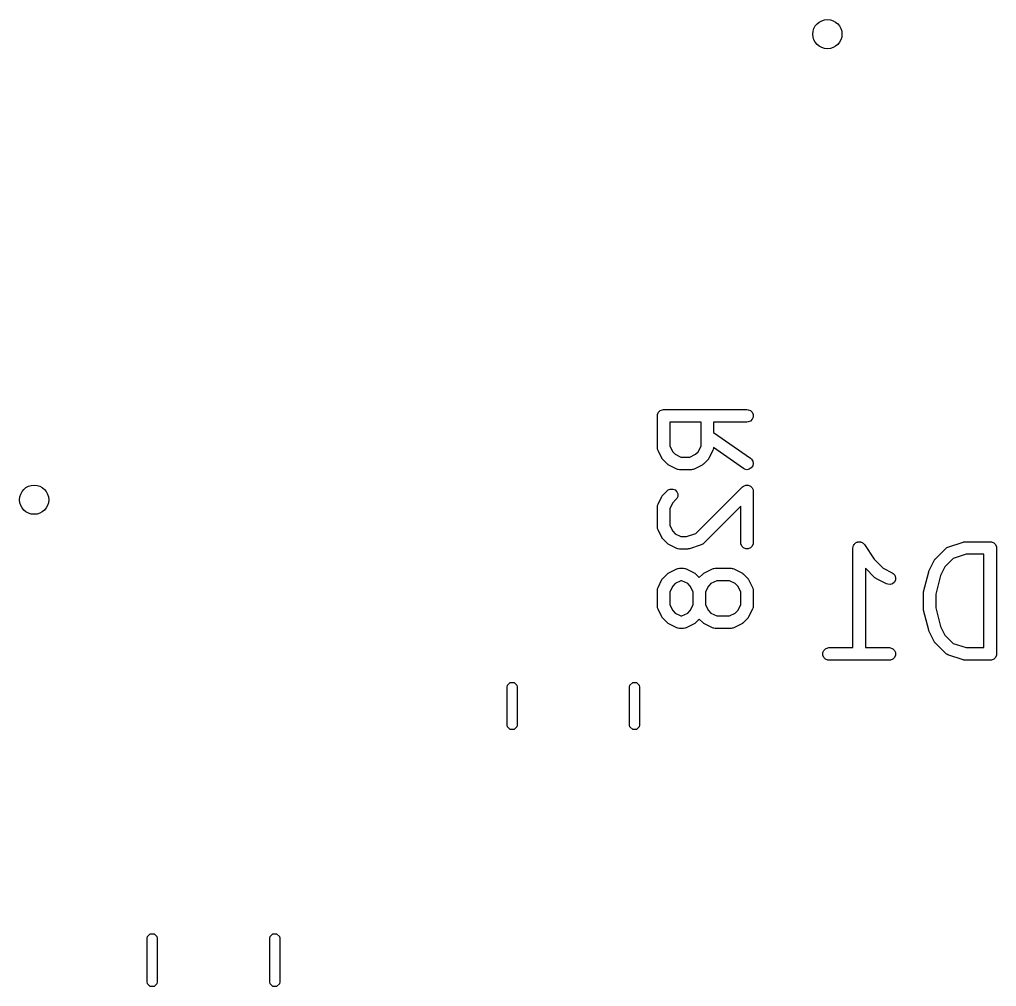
# Model space of a CAD drawing. Header units: inches. Extents: x -2.1 to 1.78, y 0.53 to 2.74.
# Drawn here: x 1.2284 to 1.6899, y 2.175 to 2.6319 of the extents above; entities that cross this region are included whole.
import ezdxf

# ---------------------------------------------------------------- set-up
doc = ezdxf.new("R2010")
doc.units = ezdxf.units.IN
doc.header["$MEASUREMENT"] = 0
doc.layers.add('BLACK', color=250, linetype='CONTINUOUS')

msp = doc.modelspace()

# ---------------------------------------------------------------- linework, layer by layer
at = {"layer": 'BLACK', "linetype": 'CONTINUOUS'}
for p, q in [((1.52973, 2.44523), (1.53018, 2.4463)), ((1.53018, 2.4463), (1.53099, 2.44711)), ((1.53099, 2.44711), (1.53205, 2.44755)), ((1.53205, 2.44755), (1.53263, 2.44761)), ((1.53263, 2.44761), (1.572, 2.44761)), ((1.572, 2.44761), (1.57258, 2.44755)), ((1.57258, 2.44755), (1.57364, 2.44711)), ((1.57364, 2.44711), (1.57446, 2.4463)), ((1.57446, 2.4463), (1.5749, 2.44523)), ((1.52968, 2.44466), (1.52973, 2.44523)), ((1.52968, 2.42966), (1.52968, 2.44466)), ((1.5503, 2.4417), (1.53558, 2.4417)), ((1.53558, 2.4417), (1.53558, 2.43036)), ((1.5503, 2.43036), (1.5503, 2.4417)), ((1.572, 2.4417), (1.55621, 2.4417)), ((1.55621, 2.4417), (1.55621, 2.43682)), ((1.57258, 2.44176), (1.572, 2.4417)), ((1.57364, 2.4422), (1.57258, 2.44176)), ((1.57446, 2.44302), (1.57364, 2.4422)), ((1.5749, 2.44408), (1.57446, 2.44302)), ((1.5749, 2.44523), (1.5749, 2.44408)), ((1.55621, 2.43682), (1.57369, 2.42458)), ((1.52973, 2.42908), (1.52968, 2.42966)), ((1.52978, 2.42898), (1.52973, 2.42908)), ((1.52978, 2.42888), (1.52978, 2.42898)), ((1.52999, 2.42834), (1.52978, 2.42888)), ((1.53186, 2.42459), (1.52999, 2.42834)), ((1.53558, 2.43036), (1.53693, 2.42766)), ((1.53693, 2.42766), (1.53813, 2.42646)), ((1.54775, 2.42646), (1.54895, 2.42766)), ((1.54895, 2.42766), (1.5503, 2.43036)), ((1.55589, 2.42834), (1.55402, 2.42459)), ((1.5561, 2.42888), (1.55589, 2.42834)), ((1.55611, 2.42898), (1.5561, 2.42888)), ((1.55615, 2.42908), (1.55611, 2.42898)), ((1.5562, 2.42961), (1.55615, 2.42908)), ((1.57031, 2.41974), (1.5562, 2.42961)), ((1.53202, 2.42434), (1.53186, 2.42459)), ((1.53205, 2.42427), (1.53202, 2.42434)), ((1.53212, 2.42419), (1.53205, 2.42427)), ((1.53217, 2.4241), (1.53212, 2.42419)), ((1.53223, 2.42405), (1.53217, 2.4241)), ((1.53242, 2.42382), (1.53223, 2.42405)), ((1.53429, 2.42195), (1.53242, 2.42382)), ((1.53813, 2.42646), (1.54083, 2.42511)), ((1.54083, 2.42511), (1.54506, 2.42511)), ((1.54506, 2.42511), (1.54775, 2.42646)), ((1.55347, 2.42382), (1.55159, 2.42195)), ((1.55365, 2.42405), (1.55347, 2.42382)), ((1.55371, 2.4241), (1.55365, 2.42405)), ((1.55377, 2.42419), (1.55371, 2.4241)), ((1.55383, 2.42427), (1.55377, 2.42419)), ((1.55386, 2.42434), (1.55383, 2.42427)), ((1.55402, 2.42459), (1.55386, 2.42434)), ((1.57369, 2.42458), (1.57413, 2.4242)), ((1.57413, 2.4242), (1.57475, 2.42323)), ((1.57475, 2.42323), (1.57495, 2.4221)), ((1.53452, 2.42176), (1.53429, 2.42195)), ((1.53457, 2.4217), (1.53452, 2.42176)), ((1.53466, 2.42165), (1.53457, 2.4217)), ((1.53474, 2.42158), (1.53466, 2.42165)), ((1.53481, 2.42155), (1.53474, 2.42158)), ((1.53506, 2.42139), (1.53481, 2.42155)), ((1.53881, 2.41952), (1.53506, 2.42139)), ((1.53935, 2.41931), (1.53881, 2.41952)), ((1.53946, 2.4193), (1.53935, 2.41931)), ((1.53955, 2.41926), (1.53946, 2.4193)), ((1.54013, 2.41921), (1.53955, 2.41926)), ((1.54575, 2.41921), (1.54013, 2.41921)), ((1.54633, 2.41926), (1.54575, 2.41921)), ((1.54643, 2.4193), (1.54633, 2.41926)), ((1.54653, 2.41931), (1.54643, 2.4193)), ((1.54707, 2.41952), (1.54653, 2.41931)), ((1.55082, 2.42139), (1.54707, 2.41952)), ((1.55107, 2.42155), (1.55082, 2.42139)), ((1.55114, 2.42158), (1.55107, 2.42155)), ((1.55122, 2.42165), (1.55114, 2.42158)), ((1.55131, 2.4217), (1.55122, 2.42165)), ((1.55137, 2.42176), (1.55131, 2.4217)), ((1.55159, 2.42195), (1.55137, 2.42176)), ((1.57081, 2.41946), (1.57031, 2.41974)), ((1.57194, 2.41921), (1.57081, 2.41946)), ((1.57307, 2.41941), (1.57194, 2.41921)), ((1.57404, 2.42003), (1.57307, 2.41941)), ((1.5747, 2.42097), (1.57404, 2.42003)), ((1.57495, 2.4221), (1.5747, 2.42097)), ((1.53242, 2.40737), (1.53429, 2.40925)), ((1.53429, 2.40925), (1.53474, 2.40962)), ((1.53474, 2.40962), (1.5358, 2.41006)), ((1.5358, 2.41006), (1.53696, 2.41006)), ((1.53696, 2.41006), (1.53802, 2.40962)), ((1.53802, 2.40962), (1.53884, 2.4088)), ((1.54791, 2.38912), (1.56991, 2.41112)), ((1.56991, 2.41112), (1.57036, 2.41149)), ((1.57036, 2.41149), (1.57111, 2.4118)), ((1.57111, 2.4118), (1.57142, 2.41193)), ((1.57142, 2.41193), (1.57258, 2.41193)), ((1.57258, 2.41193), (1.57364, 2.41149)), ((1.57364, 2.41149), (1.57446, 2.41068)), ((1.57446, 2.41068), (1.57471, 2.41006)), ((1.57471, 2.41006), (1.5749, 2.40961)), ((1.5749, 2.40961), (1.57495, 2.40904)), ((1.57495, 2.40904), (1.57495, 2.38466)), ((1.52999, 2.40286), (1.53186, 2.40661)), ((1.53186, 2.40661), (1.53202, 2.40686)), ((1.53202, 2.40686), (1.53205, 2.40693)), ((1.53205, 2.40693), (1.53212, 2.40701)), ((1.53212, 2.40701), (1.53217, 2.4071)), ((1.53217, 2.4071), (1.53223, 2.40715)), ((1.53223, 2.40715), (1.53242, 2.40737)), ((1.53847, 2.40507), (1.53693, 2.40354)), ((1.53884, 2.40552), (1.53847, 2.40507)), ((1.53884, 2.4088), (1.53928, 2.40774)), ((1.53928, 2.40659), (1.53884, 2.40552)), ((1.53928, 2.40774), (1.53928, 2.40659)), ((1.52968, 2.40154), (1.52973, 2.40211)), ((1.52968, 2.39216), (1.52968, 2.40154)), ((1.52973, 2.40211), (1.52978, 2.40221)), ((1.52978, 2.40232), (1.52999, 2.40286)), ((1.52978, 2.40221), (1.52978, 2.40232)), ((1.53693, 2.40354), (1.53558, 2.40084)), ((1.53558, 2.40084), (1.53558, 2.39286)), ((1.56905, 2.40191), (1.55159, 2.38445)), ((1.56905, 2.38466), (1.56905, 2.40191)), ((1.52973, 2.39159), (1.52968, 2.39216)), ((1.52978, 2.39149), (1.52973, 2.39159)), ((1.52978, 2.39138), (1.52978, 2.39149)), ((1.52999, 2.39084), (1.52978, 2.39138)), ((1.53186, 2.38709), (1.52999, 2.39084)), ((1.53558, 2.39286), (1.53693, 2.39016)), ((1.53202, 2.38685), (1.53186, 2.38709)), ((1.53205, 2.38677), (1.53202, 2.38685)), ((1.53212, 2.38669), (1.53205, 2.38677)), ((1.53217, 2.3866), (1.53212, 2.38669)), ((1.53223, 2.38655), (1.53217, 2.3866)), ((1.53242, 2.38633), (1.53223, 2.38655)), ((1.53429, 2.38445), (1.53242, 2.38633)), ((1.53693, 2.39016), (1.53813, 2.38897)), ((1.53813, 2.38897), (1.54083, 2.38762)), ((1.54083, 2.38762), (1.5434, 2.38762)), ((1.5434, 2.38762), (1.54791, 2.38912)), ((1.53452, 2.38427), (1.53429, 2.38445)), ((1.53457, 2.38421), (1.53452, 2.38427)), ((1.53466, 2.38415), (1.53457, 2.38421)), ((1.53474, 2.38408), (1.53466, 2.38415)), ((1.53481, 2.38405), (1.53474, 2.38408)), ((1.53506, 2.3839), (1.53481, 2.38405)), ((1.53881, 2.38202), (1.53506, 2.3839)), ((1.53935, 2.38182), (1.53881, 2.38202)), ((1.53946, 2.38181), (1.53935, 2.38182)), ((1.53955, 2.38177), (1.53946, 2.38181)), ((1.54013, 2.38171), (1.53955, 2.38177)), ((1.54388, 2.38171), (1.54013, 2.38171)), ((1.54417, 2.38174), (1.54388, 2.38171)), ((1.54425, 2.38173), (1.54417, 2.38174)), ((1.54435, 2.38176), (1.54425, 2.38173)), ((1.54446, 2.38177), (1.54435, 2.38176)), ((1.54453, 2.3818), (1.54446, 2.38177)), ((1.54481, 2.38186), (1.54453, 2.3818)), ((1.55044, 2.38374), (1.54481, 2.38186)), ((1.55097, 2.38397), (1.55044, 2.38374)), ((1.55105, 2.38404), (1.55097, 2.38397)), ((1.55114, 2.38408), (1.55105, 2.38404)), ((1.55159, 2.38445), (1.55114, 2.38408)), ((1.5691, 2.38409), (1.56905, 2.38466)), ((1.56955, 2.38302), (1.5691, 2.38409)), ((1.57036, 2.38221), (1.56955, 2.38302)), ((1.57142, 2.38177), (1.57036, 2.38221)), ((1.57258, 2.38177), (1.57142, 2.38177)), ((1.57364, 2.38221), (1.57258, 2.38177)), ((1.57446, 2.38302), (1.57364, 2.38221)), ((1.5749, 2.38409), (1.57446, 2.38302)), ((1.57495, 2.38466), (1.5749, 2.38409)), ((1.62205, 2.38218), (1.6221, 2.38275)), ((1.62205, 2.33513), (1.62205, 2.38218)), ((1.62205, 2.38218), (1.62205, 2.38218)), ((1.62205, 2.38218), (1.62205, 2.38218)), ((1.62205, 2.38218), (1.62205, 2.38218)), ((1.6221, 2.38275), (1.62222, 2.38302)), ((1.62222, 2.38302), (1.62227, 2.38331)), ((1.62227, 2.38331), (1.62243, 2.38355)), ((1.62243, 2.38355), (1.62254, 2.38382)), ((1.62254, 2.38382), (1.62275, 2.38402)), ((1.62275, 2.38402), (1.62291, 2.38427)), ((1.62291, 2.38427), (1.62315, 2.38443)), ((1.62315, 2.38443), (1.62336, 2.38463)), ((1.62336, 2.38463), (1.62363, 2.38474)), ((1.62363, 2.38474), (1.62387, 2.38491)), ((1.62387, 2.38491), (1.62416, 2.38496)), ((1.62416, 2.38496), (1.62442, 2.38507)), ((1.62442, 2.38507), (1.62472, 2.38507)), ((1.62472, 2.38507), (1.625, 2.38513)), ((1.625, 2.38513), (1.62529, 2.38507)), ((1.62529, 2.38507), (1.62558, 2.38507)), ((1.62558, 2.38507), (1.62585, 2.38496)), ((1.62585, 2.38496), (1.62613, 2.3849)), ((1.62613, 2.3849), (1.62637, 2.38474)), ((1.62637, 2.38474), (1.62664, 2.38463)), ((1.62664, 2.38463), (1.62685, 2.38442)), ((1.62685, 2.38442), (1.62709, 2.38426)), ((1.62709, 2.38426), (1.62745, 2.38382)), ((1.62745, 2.38382), (1.62746, 2.38382)), ((1.62746, 2.38382), (1.62746, 2.38382)), ((1.62746, 2.38382), (1.62746, 2.38381)), ((1.62746, 2.38381), (1.63206, 2.37691)), ((1.66101, 2.37712), (1.66577, 2.38188)), ((1.66577, 2.38188), (1.66622, 2.38225)), ((1.66622, 2.38225), (1.66631, 2.38229)), ((1.66631, 2.38229), (1.66639, 2.38236)), ((1.66639, 2.38236), (1.66692, 2.3826)), ((1.66692, 2.3826), (1.67407, 2.38498)), ((1.67407, 2.38498), (1.67435, 2.38504)), ((1.67435, 2.38504), (1.67442, 2.38507)), ((1.67442, 2.38507), (1.67453, 2.38508)), ((1.67453, 2.38508), (1.67463, 2.38511)), ((1.67463, 2.38511), (1.67471, 2.3851)), ((1.67471, 2.3851), (1.675, 2.38513)), ((1.675, 2.38513), (1.6869, 2.38513)), ((1.6869, 2.38513), (1.68748, 2.38507)), ((1.68748, 2.38507), (1.68855, 2.38463)), ((1.68855, 2.38463), (1.68936, 2.38382)), ((1.68936, 2.38382), (1.6898, 2.38275)), ((1.6898, 2.38275), (1.68986, 2.38218)), ((1.68986, 2.38218), (1.68986, 2.33218)), ((1.63206, 2.37691), (1.63627, 2.3727)), ((1.66045, 2.37635), (1.66061, 2.3766)), ((1.66061, 2.3766), (1.66064, 2.37667)), ((1.66064, 2.37667), (1.66071, 2.37675)), ((1.66071, 2.37675), (1.66076, 2.37684)), ((1.66076, 2.37684), (1.66082, 2.37689)), ((1.66082, 2.37689), (1.66101, 2.37712)), ((1.66945, 2.37721), (1.66552, 2.37328)), ((1.67548, 2.37922), (1.66945, 2.37721)), ((1.68395, 2.37922), (1.67548, 2.37922)), ((1.68395, 2.33513), (1.68395, 2.37922)), ((1.53506, 2.37043), (1.53881, 2.37231)), ((1.53881, 2.37231), (1.53935, 2.37251)), ((1.53935, 2.37251), (1.53946, 2.37252)), ((1.53946, 2.37252), (1.53955, 2.37256)), ((1.53955, 2.37256), (1.54013, 2.37262)), ((1.54013, 2.37262), (1.542, 2.37262)), ((1.542, 2.37262), (1.54258, 2.37256)), ((1.54258, 2.37256), (1.54268, 2.37252)), ((1.54268, 2.37252), (1.54278, 2.37251)), ((1.54278, 2.37251), (1.54333, 2.37231)), ((1.54333, 2.37231), (1.54707, 2.37043)), ((1.55193, 2.37043), (1.55568, 2.37231)), ((1.55568, 2.37231), (1.55622, 2.37251)), ((1.55622, 2.37251), (1.55633, 2.37252)), ((1.55633, 2.37252), (1.55643, 2.37256)), ((1.55643, 2.37256), (1.557, 2.37262)), ((1.557, 2.37262), (1.5645, 2.37262)), ((1.5645, 2.37262), (1.56508, 2.37256)), ((1.56508, 2.37256), (1.56518, 2.37252)), ((1.56518, 2.37252), (1.56528, 2.37251)), ((1.56528, 2.37251), (1.56582, 2.37231)), ((1.56582, 2.37231), (1.56957, 2.37043)), ((1.63244, 2.36818), (1.62795, 2.37267)), ((1.62795, 2.37267), (1.62795, 2.33513)), ((1.63627, 2.3727), (1.64061, 2.37053)), ((1.65807, 2.37159), (1.66045, 2.37635)), ((1.66552, 2.37328), (1.6635, 2.36924)), ((1.53186, 2.36724), (1.53202, 2.36749)), ((1.53202, 2.36749), (1.53205, 2.36756)), ((1.53205, 2.36756), (1.53212, 2.36764)), ((1.53212, 2.36764), (1.53217, 2.36773)), ((1.53217, 2.36773), (1.53223, 2.36778)), ((1.53223, 2.36778), (1.53242, 2.368)), ((1.53242, 2.368), (1.53429, 2.36988)), ((1.53429, 2.36988), (1.53452, 2.37007)), ((1.53452, 2.37007), (1.53457, 2.37012)), ((1.53457, 2.37012), (1.53466, 2.37018)), ((1.53466, 2.37018), (1.53474, 2.37025)), ((1.53474, 2.37025), (1.53481, 2.37028)), ((1.53481, 2.37028), (1.53506, 2.37043)), ((1.54707, 2.37043), (1.54732, 2.37028)), ((1.54732, 2.37028), (1.54739, 2.37025)), ((1.54739, 2.37025), (1.54748, 2.37018)), ((1.54748, 2.37018), (1.54756, 2.37012)), ((1.54756, 2.37012), (1.54762, 2.37007)), ((1.54762, 2.37007), (1.54784, 2.36988)), ((1.54784, 2.36988), (1.5495, 2.36822)), ((1.5495, 2.36822), (1.55117, 2.36988)), ((1.55117, 2.36988), (1.55139, 2.37007)), ((1.55139, 2.37007), (1.55144, 2.37012)), ((1.55144, 2.37012), (1.55153, 2.37018)), ((1.55153, 2.37018), (1.55161, 2.37025)), ((1.55161, 2.37025), (1.55168, 2.37028)), ((1.55168, 2.37028), (1.55193, 2.37043)), ((1.56957, 2.37043), (1.56982, 2.37028)), ((1.56982, 2.37028), (1.56989, 2.37025)), ((1.56989, 2.37025), (1.56997, 2.37018)), ((1.56997, 2.37018), (1.57006, 2.37012)), ((1.57006, 2.37012), (1.57011, 2.37007)), ((1.57011, 2.37007), (1.57034, 2.36988)), ((1.57034, 2.36988), (1.57221, 2.368)), ((1.57221, 2.368), (1.5724, 2.36778)), ((1.5724, 2.36778), (1.57246, 2.36773)), ((1.57246, 2.36773), (1.57251, 2.36764)), ((1.57251, 2.36764), (1.57258, 2.36756)), ((1.57258, 2.36756), (1.57261, 2.36749)), ((1.57261, 2.36749), (1.57277, 2.36724)), ((1.63266, 2.368), (1.63244, 2.36818)), ((1.63271, 2.36794), (1.63266, 2.368)), ((1.6328, 2.36788), (1.63271, 2.36794)), ((1.63288, 2.36782), (1.6328, 2.36788)), ((1.63296, 2.36779), (1.63288, 2.36782)), ((1.6332, 2.36763), (1.63296, 2.36779)), ((1.63797, 2.36525), (1.6332, 2.36763)), ((1.64061, 2.37053), (1.6411, 2.37022)), ((1.6411, 2.37022), (1.64185, 2.36935)), ((1.64185, 2.36935), (1.64222, 2.36826)), ((1.64222, 2.36826), (1.64213, 2.36711)), ((1.65547, 2.36146), (1.65785, 2.37099)), ((1.65785, 2.37099), (1.65786, 2.37103)), ((1.65786, 2.37103), (1.65787, 2.37105)), ((1.65787, 2.37105), (1.65796, 2.37129)), ((1.65796, 2.37129), (1.65804, 2.37153)), ((1.65804, 2.37153), (1.65806, 2.37155)), ((1.65806, 2.37155), (1.65807, 2.37159)), ((1.6635, 2.36924), (1.66129, 2.36038)), ((1.52968, 2.36217), (1.52973, 2.36274)), ((1.52973, 2.36274), (1.52978, 2.36284)), ((1.52978, 2.36295), (1.52999, 2.36349)), ((1.52978, 2.36284), (1.52978, 2.36295)), ((1.52999, 2.36349), (1.53186, 2.36724)), ((1.53693, 2.36417), (1.53558, 2.36147)), ((1.53813, 2.36536), (1.53693, 2.36417)), ((1.54083, 2.36671), (1.53813, 2.36536)), ((1.54131, 2.36671), (1.54083, 2.36671)), ((1.544, 2.36536), (1.54131, 2.36671)), ((1.5452, 2.36417), (1.544, 2.36536)), ((1.54655, 2.36147), (1.5452, 2.36417)), ((1.55381, 2.36417), (1.55246, 2.36147)), ((1.555, 2.36536), (1.55381, 2.36417)), ((1.5577, 2.36671), (1.555, 2.36536)), ((1.5638, 2.36671), (1.5577, 2.36671)), ((1.5665, 2.36536), (1.5638, 2.36671)), ((1.5677, 2.36417), (1.5665, 2.36536)), ((1.56905, 2.36147), (1.5677, 2.36417)), ((1.57277, 2.36724), (1.57464, 2.36349)), ((1.57464, 2.36349), (1.57485, 2.36295)), ((1.57485, 2.36295), (1.57486, 2.36284)), ((1.57486, 2.36284), (1.5749, 2.36274)), ((1.5749, 2.36274), (1.57495, 2.36217)), ((1.63851, 2.36504), (1.63797, 2.36525)), ((1.63966, 2.36496), (1.63851, 2.36504)), ((1.64075, 2.36533), (1.63966, 2.36496)), ((1.64162, 2.36608), (1.64075, 2.36533)), ((1.64213, 2.36711), (1.64162, 2.36608)), ((1.52968, 2.35467), (1.52968, 2.36217)), ((1.53558, 2.36147), (1.53558, 2.35537)), ((1.54655, 2.35537), (1.54655, 2.36147)), ((1.55246, 2.36147), (1.55246, 2.35537)), ((1.56905, 2.35537), (1.56905, 2.36147)), ((1.57495, 2.36217), (1.57495, 2.35467)), ((1.65538, 2.36089), (1.65542, 2.36111)), ((1.65539, 2.36085), (1.65538, 2.36089)), ((1.65538, 2.36075), (1.65539, 2.36085)), ((1.65538, 2.3536), (1.65538, 2.36075)), ((1.65542, 2.36111), (1.65544, 2.36132)), ((1.65544, 2.36132), (1.65545, 2.36136)), ((1.65545, 2.36136), (1.65547, 2.36146)), ((1.66129, 2.36038), (1.66129, 2.35397)), ((1.52973, 2.35409), (1.52968, 2.35467)), ((1.52978, 2.35399), (1.52973, 2.35409)), ((1.52978, 2.35389), (1.52978, 2.35399)), ((1.52999, 2.35335), (1.52978, 2.35389)), ((1.53558, 2.35537), (1.53693, 2.35267)), ((1.5452, 2.35267), (1.54655, 2.35537)), ((1.55246, 2.35537), (1.55381, 2.35267)), ((1.5677, 2.35267), (1.56905, 2.35537)), ((1.57485, 2.35389), (1.57464, 2.35335)), ((1.57486, 2.35399), (1.57485, 2.35389)), ((1.5749, 2.35409), (1.57486, 2.35399)), ((1.57495, 2.35467), (1.5749, 2.35409)), ((1.65539, 2.3535), (1.65538, 2.3536)), ((1.66129, 2.35397), (1.6635, 2.34511)), ((1.53186, 2.3496), (1.52999, 2.35335)), ((1.53202, 2.34935), (1.53186, 2.3496)), ((1.53205, 2.34928), (1.53202, 2.34935)), ((1.53212, 2.3492), (1.53205, 2.34928)), ((1.53217, 2.34911), (1.53212, 2.3492)), ((1.53223, 2.34906), (1.53217, 2.34911)), ((1.53242, 2.34883), (1.53223, 2.34906)), ((1.53693, 2.35267), (1.53813, 2.35147)), ((1.53813, 2.35147), (1.54083, 2.35012)), ((1.54083, 2.35012), (1.54131, 2.35012)), ((1.54131, 2.35012), (1.544, 2.35147)), ((1.544, 2.35147), (1.5452, 2.35267)), ((1.55381, 2.35267), (1.555, 2.35147)), ((1.555, 2.35147), (1.5577, 2.35012)), ((1.5577, 2.35012), (1.5638, 2.35012)), ((1.5638, 2.35012), (1.5665, 2.35147)), ((1.5665, 2.35147), (1.5677, 2.35267)), ((1.5724, 2.34906), (1.57221, 2.34883)), ((1.57246, 2.34911), (1.5724, 2.34906)), ((1.57251, 2.3492), (1.57246, 2.34911)), ((1.57258, 2.34928), (1.57251, 2.3492)), ((1.57261, 2.34935), (1.57258, 2.34928)), ((1.57277, 2.3496), (1.57261, 2.34935)), ((1.57464, 2.35335), (1.57277, 2.3496)), ((1.65538, 2.35346), (1.65539, 2.3535)), ((1.65542, 2.35325), (1.65538, 2.35346)), ((1.65544, 2.35303), (1.65542, 2.35325)), ((1.65545, 2.35299), (1.65544, 2.35303)), ((1.65547, 2.35289), (1.65545, 2.35299)), ((1.65785, 2.34336), (1.65547, 2.35289)), ((1.53429, 2.34696), (1.53242, 2.34883)), ((1.53452, 2.34677), (1.53429, 2.34696)), ((1.53457, 2.34671), (1.53452, 2.34677)), ((1.53466, 2.34666), (1.53457, 2.34671)), ((1.53474, 2.34659), (1.53466, 2.34666)), ((1.53481, 2.34656), (1.53474, 2.34659)), ((1.53506, 2.3464), (1.53481, 2.34656)), ((1.53881, 2.34453), (1.53506, 2.3464)), ((1.53935, 2.34432), (1.53881, 2.34453)), ((1.53946, 2.34431), (1.53935, 2.34432)), ((1.53955, 2.34427), (1.53946, 2.34431)), ((1.54268, 2.34431), (1.54258, 2.34427)), ((1.54278, 2.34432), (1.54268, 2.34431)), ((1.54333, 2.34453), (1.54278, 2.34432)), ((1.54707, 2.3464), (1.54333, 2.34453)), ((1.54732, 2.34656), (1.54707, 2.3464)), ((1.54739, 2.34659), (1.54732, 2.34656)), ((1.54748, 2.34666), (1.54739, 2.34659)), ((1.54756, 2.34671), (1.54748, 2.34666)), ((1.54762, 2.34677), (1.54756, 2.34671)), ((1.54784, 2.34696), (1.54762, 2.34677)), ((1.5495, 2.34862), (1.54784, 2.34696)), ((1.55117, 2.34696), (1.5495, 2.34862)), ((1.55139, 2.34677), (1.55117, 2.34696)), ((1.55144, 2.34671), (1.55139, 2.34677)), ((1.55153, 2.34666), (1.55144, 2.34671)), ((1.55161, 2.34659), (1.55153, 2.34666)), ((1.55168, 2.34656), (1.55161, 2.34659)), ((1.55193, 2.3464), (1.55168, 2.34656)), ((1.55568, 2.34453), (1.55193, 2.3464)), ((1.55622, 2.34432), (1.55568, 2.34453)), ((1.55633, 2.34431), (1.55622, 2.34432)), ((1.55643, 2.34427), (1.55633, 2.34431)), ((1.56518, 2.34431), (1.56508, 2.34427)), ((1.56528, 2.34432), (1.56518, 2.34431)), ((1.56582, 2.34453), (1.56528, 2.34432)), ((1.56957, 2.3464), (1.56582, 2.34453)), ((1.56982, 2.34656), (1.56957, 2.3464)), ((1.56989, 2.34659), (1.56982, 2.34656)), ((1.56997, 2.34666), (1.56989, 2.34659)), ((1.57006, 2.34671), (1.56997, 2.34666)), ((1.57011, 2.34677), (1.57006, 2.34671)), ((1.57034, 2.34696), (1.57011, 2.34677)), ((1.57221, 2.34883), (1.57034, 2.34696)), ((1.6635, 2.34511), (1.66552, 2.34107)), ((1.54013, 2.34422), (1.53955, 2.34427)), ((1.542, 2.34422), (1.54013, 2.34422)), ((1.54258, 2.34427), (1.542, 2.34422)), ((1.557, 2.34422), (1.55643, 2.34427)), ((1.5645, 2.34422), (1.557, 2.34422)), ((1.56508, 2.34427), (1.5645, 2.34422)), ((1.65786, 2.34332), (1.65785, 2.34336)), ((1.65787, 2.3433), (1.65786, 2.34332)), ((1.65796, 2.34306), (1.65787, 2.3433)), ((1.65804, 2.34282), (1.65796, 2.34306)), ((1.65806, 2.3428), (1.65804, 2.34282)), ((1.65807, 2.34276), (1.65806, 2.3428)), ((1.66045, 2.338), (1.65807, 2.34276)), ((1.66552, 2.34107), (1.66945, 2.33714)), ((1.60907, 2.33463), (1.61014, 2.33507)), ((1.61014, 2.33507), (1.61071, 2.33513)), ((1.61071, 2.33513), (1.62205, 2.33513)), ((1.62795, 2.33513), (1.63929, 2.33513)), ((1.63929, 2.33513), (1.63986, 2.33507)), ((1.63986, 2.33507), (1.64093, 2.33463)), ((1.66061, 2.33775), (1.66045, 2.338)), ((1.66064, 2.33768), (1.66061, 2.33775)), ((1.66071, 2.3376), (1.66064, 2.33768)), ((1.66076, 2.33751), (1.66071, 2.3376)), ((1.66082, 2.33746), (1.66076, 2.33751)), ((1.66101, 2.33723), (1.66082, 2.33746)), ((1.66577, 2.33247), (1.66101, 2.33723)), ((1.66945, 2.33714), (1.67548, 2.33513)), ((1.67548, 2.33513), (1.68395, 2.33513)), ((1.60782, 2.33275), (1.60826, 2.33382)), ((1.60782, 2.3316), (1.60782, 2.33275)), ((1.60826, 2.33054), (1.60782, 2.3316)), ((1.60826, 2.33382), (1.60907, 2.33463)), ((1.60907, 2.32972), (1.60826, 2.33054)), ((1.64093, 2.33463), (1.64174, 2.33382)), ((1.64174, 2.33054), (1.64093, 2.32972)), ((1.64174, 2.33382), (1.64218, 2.33275)), ((1.64218, 2.3316), (1.64174, 2.33054)), ((1.64218, 2.33275), (1.64218, 2.3316)), ((1.66622, 2.3321), (1.66577, 2.33247)), ((1.66631, 2.33206), (1.66622, 2.3321)), ((1.66639, 2.33199), (1.66631, 2.33206)), ((1.66692, 2.33176), (1.66639, 2.33199)), ((1.67407, 2.32937), (1.66692, 2.33176)), ((1.68936, 2.33054), (1.68855, 2.32972)), ((1.6898, 2.3316), (1.68936, 2.33054)), ((1.68986, 2.33218), (1.6898, 2.3316)), ((1.61014, 2.32928), (1.60907, 2.32972)), ((1.61071, 2.32922), (1.61014, 2.32928)), ((1.63929, 2.32922), (1.61071, 2.32922)), ((1.63986, 2.32928), (1.63929, 2.32922)), ((1.64093, 2.32972), (1.63986, 2.32928)), ((1.67435, 2.32931), (1.67407, 2.32937)), ((1.67442, 2.32928), (1.67435, 2.32931)), ((1.67453, 2.32927), (1.67442, 2.32928)), ((1.67463, 2.32925), (1.67453, 2.32927)), ((1.67471, 2.32925), (1.67463, 2.32925)), ((1.675, 2.32922), (1.67471, 2.32925)), ((1.6869, 2.32922), (1.675, 2.32922)), ((1.68748, 2.32928), (1.6869, 2.32922)), ((1.68855, 2.32972), (1.68748, 2.32928)), ((1.4587, 2.31644), (1.45888, 2.31734)), ((1.45888, 2.31734), (1.46016, 2.31862)), ((1.46016, 2.31862), (1.46197, 2.31862)), ((1.46197, 2.31862), (1.46325, 2.31734)), ((1.46325, 2.31734), (1.46343, 2.31644)), ((1.51657, 2.31644), (1.51675, 2.31734)), ((1.51675, 2.31734), (1.51803, 2.31862)), ((1.51803, 2.31862), (1.51984, 2.31862)), ((1.51984, 2.31862), (1.52112, 2.31734)), ((1.52112, 2.31734), (1.5213, 2.31644)), ((1.4587, 2.29856), (1.4587, 2.31644)), ((1.46343, 2.31644), (1.46343, 2.29856)), ((1.51657, 2.29856), (1.51657, 2.31644)), ((1.5213, 2.31644), (1.5213, 2.29856)), ((1.45888, 2.29766), (1.4587, 2.29856)), ((1.46343, 2.29856), (1.46325, 2.29766)), ((1.51675, 2.29766), (1.51657, 2.29856)), ((1.5213, 2.29856), (1.52112, 2.29766)), ((1.46016, 2.29638), (1.45888, 2.29766)), ((1.46197, 2.29638), (1.46016, 2.29638)), ((1.46325, 2.29766), (1.46197, 2.29638)), ((1.51803, 2.29638), (1.51675, 2.29766)), ((1.51984, 2.29638), (1.51803, 2.29638)), ((1.52112, 2.29766), (1.51984, 2.29638)), ((1.2887, 2.19779), (1.28888, 2.19869)), ((1.2887, 2.17721), (1.2887, 2.19779)), ((1.28888, 2.19869), (1.29016, 2.19997)), ((1.29016, 2.19997), (1.29197, 2.19997)), ((1.29197, 2.19997), (1.29325, 2.19869)), ((1.29325, 2.19869), (1.29343, 2.19779)), ((1.29343, 2.19779), (1.29343, 2.17721)), ((1.34657, 2.19779), (1.34675, 2.19869)), ((1.34657, 2.17721), (1.34657, 2.19779)), ((1.34675, 2.19869), (1.34803, 2.19997)), ((1.34803, 2.19997), (1.34984, 2.19997)), ((1.34984, 2.19997), (1.35112, 2.19869)), ((1.35112, 2.19869), (1.3513, 2.19779)), ((1.3513, 2.19779), (1.3513, 2.17721)), ((1.28888, 2.17631), (1.2887, 2.17721)), ((1.29016, 2.17503), (1.28888, 2.17631)), ((1.29197, 2.17503), (1.29016, 2.17503)), ((1.29325, 2.17631), (1.29197, 2.17503)), ((1.29343, 2.17721), (1.29325, 2.17631)), ((1.34675, 2.17631), (1.34657, 2.17721)), ((1.34803, 2.17503), (1.34675, 2.17631)), ((1.34984, 2.17503), (1.34803, 2.17503)), ((1.35112, 2.17631), (1.34984, 2.17503)), ((1.3513, 2.17721), (1.35112, 2.17631))]:
    msp.add_line(p, q, dxfattribs=at)
at = {"layer": 'BLACK'}
for centre in [(1.61, 2.625), (1.61, 2.625), (1.23528, 2.405), (1.23528, 2.405)]:
    msp.add_circle(centre, 0.00689, dxfattribs=at)

doc.saveas('drawing.dxf')
